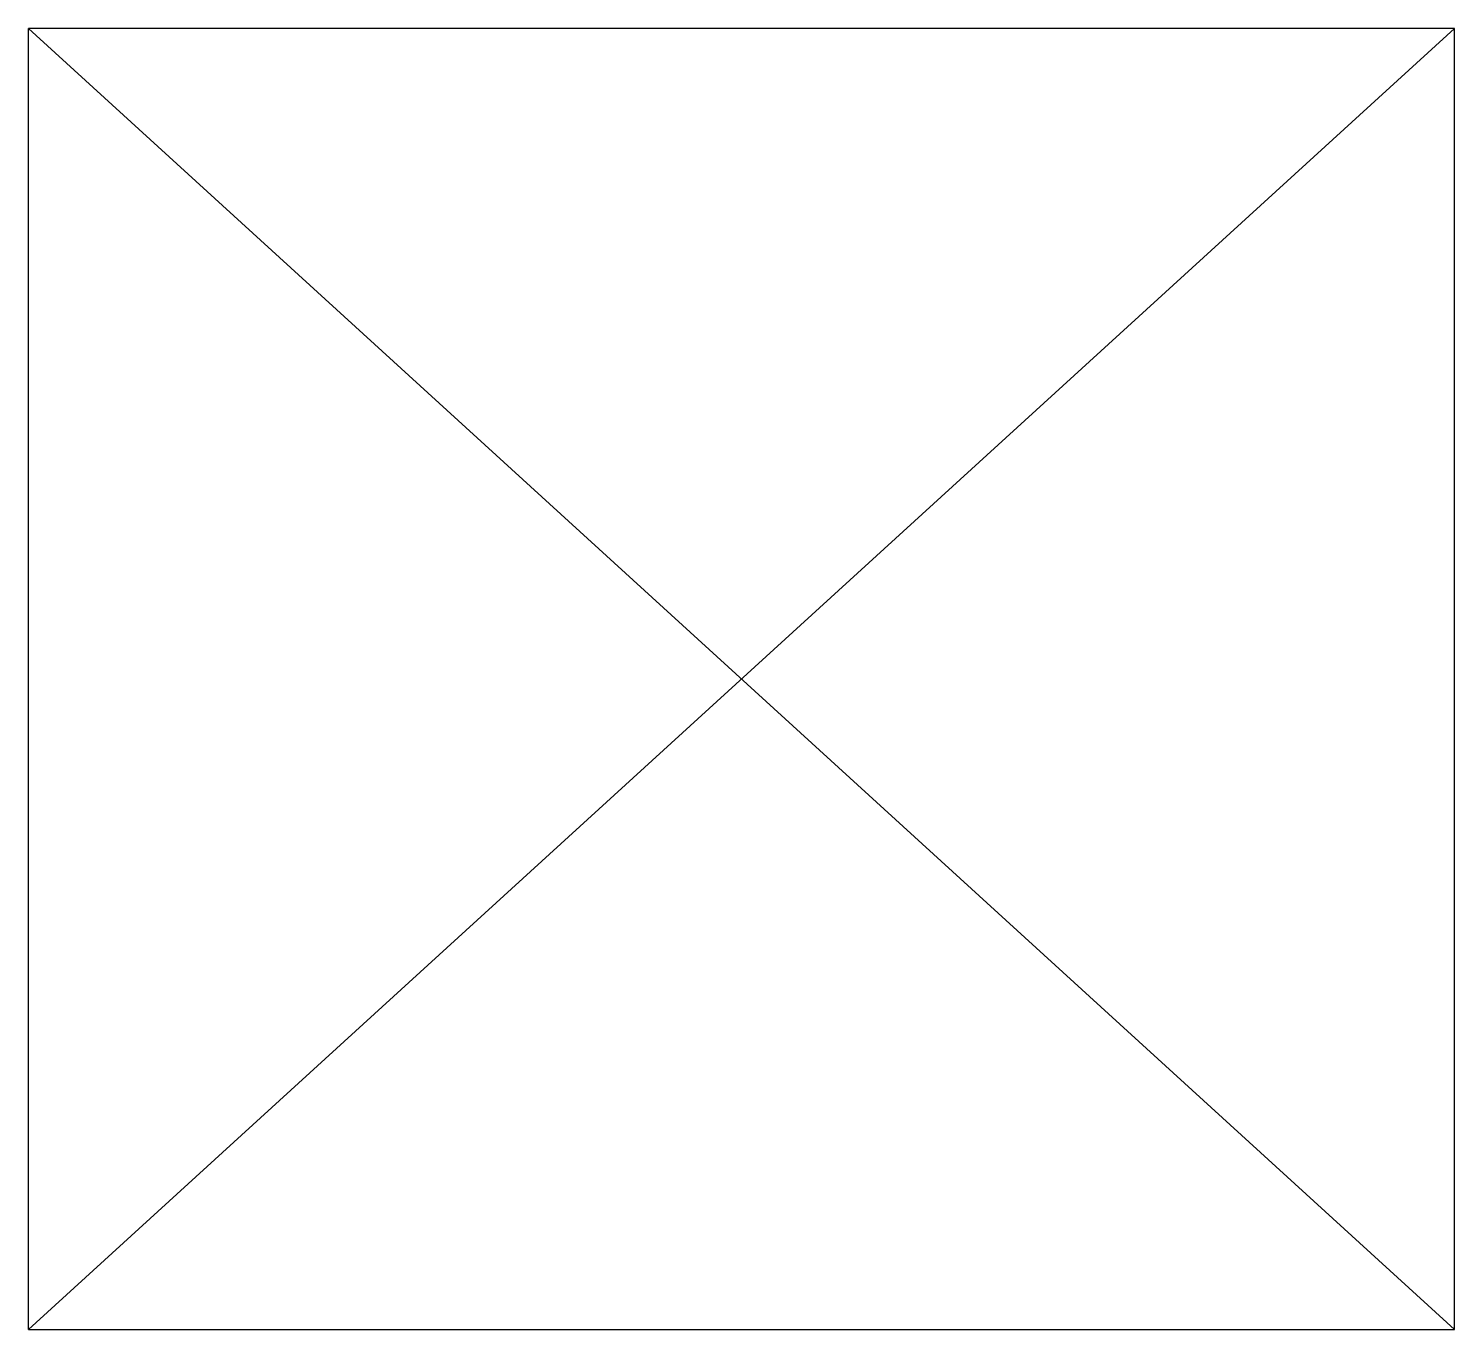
# Model space of a CAD drawing. Extents: x -345 to 345, y 0 to 630.
import ezdxf

# ---------------------------------------------------------------- set-up
doc = ezdxf.new("R2010")
doc.units = 0
doc.layers.get('0').update_dxf_attribs({"linetype": 'CONTINUOUS'})

msp = doc.modelspace()

# ---------------------------------------------------------------- linework, layer by layer
at = {"linetype": 'CONTINUOUS'}
for p, q in [((-345, 0), (-345, 629.63)), ((345, 629.63), (-345, 629.63)), ((345, 0), (345, 629.63)), ((-345, 0), (345, 0))]:
    msp.add_line(p, q, dxfattribs=at)
for p, q in [((345, 629.63), (-345, 0)), ((-345, 629.63), (345, 0))]:
    msp.add_line(p, q)

doc.saveas('drawing.dxf')
